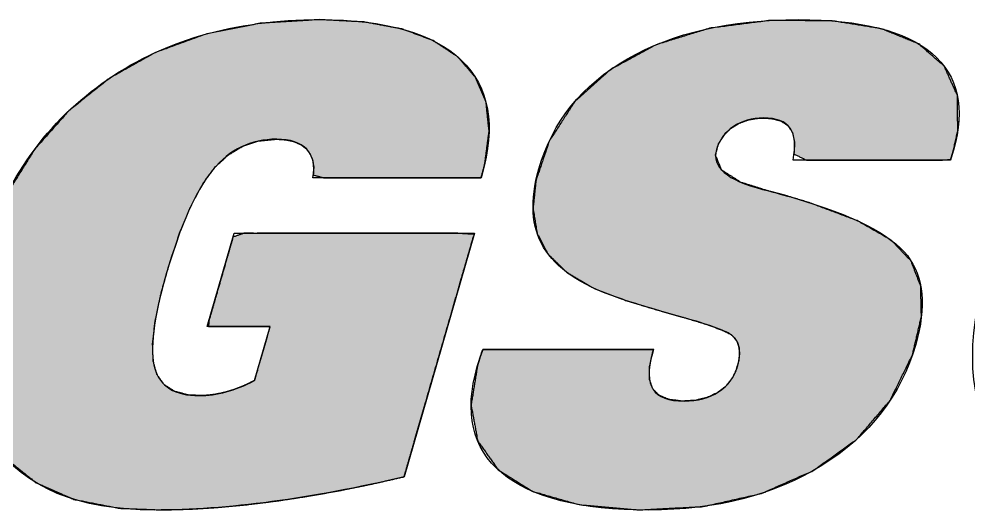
# Model space of a CAD drawing. Header units: millimetres. Extents: x 6 to 292, y 5 to 204.
# Drawn here: x 181.48 to 186.48, y 27.4 to 29.99 of the extents above; entities that cross this region are included whole.
import ezdxf

# ---------------------------------------------------------------- set-up
doc = ezdxf.new("R2010")
doc.units = ezdxf.units.MM
doc.layers.add('图层1', color=7, linetype='Continuous')
doc.layers.add('细实线', color=7, linetype='Continuous')

# ---------------------------------------------------------------- blocks, each defined once
blk = doc.blocks.new('DEGSON-LOGO')
at = {"layer": '图层1', "linetype": 'Continuous'}
h = blk.add_hatch(color=7, dxfattribs=at)
edge = h.paths.add_edge_path()
edge.add_spline(control_points=[(12.8619, 1.9165), (12.8891, 1.9289), (12.9176, 1.9381), (12.9475, 1.9443)], knot_values=[0.28, 0.28, 0.28, 0.28, 0.31, 0.31, 0.31, 0.31], degree=3, periodic=0)
edge.add_spline(control_points=[(12.9475, 1.9443), (12.9773, 1.9505), (13.0086, 1.9536), (13.0411, 1.9536)], knot_values=[0.25, 0.25, 0.25, 0.25, 0.28, 0.28, 0.28, 0.28], degree=3, periodic=0)
edge.add_spline(control_points=[(13.0411, 1.9536), (13.0582, 1.9536), (13.0742, 1.9526), (13.0892, 1.9505)], knot_values=[0.22, 0.22, 0.22, 0.22, 0.25, 0.25, 0.25, 0.25], degree=3, periodic=0)
edge.add_spline(control_points=[(13.0892, 1.9505), (13.1042, 1.9485), (13.1181, 1.9454), (13.1309, 1.9413)], knot_values=[0.19, 0.19, 0.19, 0.19, 0.22, 0.22, 0.22, 0.22], degree=3, periodic=0)
edge.add_spline(control_points=[(13.1309, 1.9413), (13.1437, 1.9372), (13.1554, 1.932), (13.1661, 1.9259)], knot_values=[0.16, 0.16, 0.16, 0.16, 0.19, 0.19, 0.19, 0.19], degree=3, periodic=0)
edge.add_spline(control_points=[(13.1661, 1.9259), (13.1767, 1.9198), (13.1863, 1.9126), (13.1948, 1.9045)], knot_values=[0.129997, 0.129997, 0.129997, 0.129997, 0.16, 0.16, 0.16, 0.16], degree=3, periodic=0)
edge.add_spline(control_points=[(13.1948, 1.9045), (13.1962, 1.9032), (13.1976, 1.9018), (13.1989, 1.9004), (13.2057, 1.8932), (13.2115, 1.8854), (13.2164, 1.8771)], knot_values=[0.1, 0.1, 0.1, 0.1, 0.104997, 0.104997, 0.104997, 0.129997, 0.129997, 0.129997, 0.129997], degree=3, periodic=0)
edge.add_spline(control_points=[(13.2164, 1.8771), (13.2223, 1.867), (13.2269, 1.8562), (13.2302, 1.8445)], knot_values=[0.070003, 0.070003, 0.070003, 0.070003, 0.1, 0.1, 0.1, 0.1], degree=3, periodic=0)
edge.add_spline(control_points=[(13.2302, 1.8445), (13.2334, 1.8329), (13.2354, 1.8204), (13.2361, 1.8071)], knot_values=[0.04, 0.04, 0.04, 0.04, 0.070003, 0.070003, 0.070003, 0.070003], degree=3, periodic=0)
edge.add_spline(control_points=[(13.2361, 1.8071), (13.2367, 1.7938), (13.2361, 1.7798), (13.2342, 1.7649)], knot_values=[0.01, 0.01, 0.01, 0.01, 0.04, 0.04, 0.04, 0.04], degree=3, periodic=0)
edge.add_line((13.2342, 1.7649), (13.2926, 1.7497))
edge.add_line((13.2926, 1.7497), (13.5436, 1.7497))
edge.add_line((13.5436, 1.7497), (13.8559, 1.7497))
edge.add_line((13.8559, 1.7497), (14.0825, 1.7497))
edge.add_line((14.0825, 1.7497), (14.1179, 1.7502))
edge.add_line((14.1179, 1.7502), (14.1189, 1.7536))
edge.add_line((14.1189, 1.7536), (14.1202, 1.7583))
edge.add_line((14.1202, 1.7583), (14.1213, 1.7621))
edge.add_line((14.1213, 1.7621), (14.1376, 1.825))
edge.add_line((14.1376, 1.825), (14.1601, 1.9968))
edge.add_line((14.1601, 1.9968), (14.1438, 2.1478))
edge.add_line((14.1438, 2.1478), (14.0889, 2.2778))
edge.add_line((14.0889, 2.2778), (13.9953, 2.3869))
edge.add_line((13.9953, 2.3869), (13.8656, 2.4728))
edge.add_line((13.8656, 2.4728), (13.701, 2.5342))
edge.add_line((13.701, 2.5342), (13.5014, 2.5711))
edge.add_line((13.5014, 2.5711), (13.267, 2.5834))
edge.add_line((13.267, 2.5834), (12.954, 2.5641))
edge.add_line((12.954, 2.5641), (12.6649, 2.5061))
edge.add_line((12.6649, 2.5061), (12.4, 2.4095))
edge.add_line((12.4, 2.4095), (12.1592, 2.2743))
edge.add_line((12.1592, 2.2743), (11.9458, 2.1032))
edge.add_line((11.9458, 2.1032), (11.7659, 1.9008))
edge.add_line((11.7659, 1.9008), (11.6198, 1.6671))
edge.add_line((11.6198, 1.6671), (11.5076, 1.4022))
edge.add_line((11.5076, 1.4022), (11.4327, 1.1202))
edge.add_line((11.4327, 1.1202), (11.4055, 0.8641))
edge.add_line((11.4055, 0.8641), (11.4269, 0.6371))
edge.add_line((11.4269, 0.6371), (11.4967, 0.4392))
edge.add_line((11.4967, 0.4392), (11.6141, 0.2719))
edge.add_line((11.6141, 0.2719), (11.773, 0.1438))
edge.add_line((11.773, 0.1438), (11.9725, 0.0562))
edge.add_line((11.9725, 0.0562), (12.2126, 0.009))
edge.add_line((12.2126, 0.009), (12.4416, 0.0003))
edge.add_line((12.4416, 0.0003), (12.5843, 0.0044))
edge.add_line((12.5843, 0.0044), (12.732, 0.0137))
edge.add_line((12.732, 0.0137), (12.8847, 0.0281))
edge.add_line((12.8847, 0.0281), (13.0423, 0.0476))
edge.add_line((13.0423, 0.0476), (13.204, 0.0721))
edge.add_line((13.204, 0.0721), (13.3696, 0.1014))
edge.add_line((13.3696, 0.1014), (13.5389, 0.1357))
edge.add_line((13.5389, 0.1357), (13.7121, 0.175))
edge.add_line((13.7121, 0.175), (13.7269, 0.2259))
edge.add_line((13.7269, 0.2259), (13.7659, 0.3612))
edge.add_line((13.7659, 0.3612), (13.8216, 0.554))
edge.add_line((13.8216, 0.554), (13.8863, 0.7779))
edge.add_line((13.8863, 0.7779), (13.9523, 1.0061))
edge.add_line((13.9523, 1.0061), (14.0118, 1.2123))
edge.add_line((14.0118, 1.2123), (14.0573, 1.3697))
edge.add_line((14.0573, 1.3697), (14.081, 1.4517))
edge.add_line((14.081, 1.4517), (13.9958, 1.4577))
edge.add_spline(control_points=[(13.9958, 1.4577), (13.7508, 1.4577), (13.0596, 1.4577), (12.8671, 1.4577)], knot_values=[0.12, 0.12, 0.12, 0.12, 0.84, 0.84, 0.84, 0.84], degree=3, periodic=0)
edge.add_line((12.8671, 1.4577), (12.8112, 1.4382))
edge.add_line((12.8112, 1.4382), (12.7749, 1.3127))
edge.add_line((12.7749, 1.3127), (12.725, 1.1397))
edge.add_line((12.725, 1.1397), (12.6848, 1.0006))
edge.add_line((12.6848, 1.0006), (12.6811, 0.9669))
edge.add_spline(control_points=[(12.6811, 0.9669), (12.7161, 0.9669), (12.8952, 0.9669), (12.9714, 0.9669)], knot_values=[0.2, 0.2, 0.2, 0.2, 0.92, 0.92, 0.92, 0.92], degree=3, periodic=0)
edge.add_line((12.9714, 0.9669), (13.0054, 0.9656))
edge.add_line((13.0054, 0.9656), (12.9901, 0.9125))
edge.add_line((12.9901, 0.9125), (12.9623, 0.8162))
edge.add_line((12.9623, 0.8162), (12.9356, 0.7238))
edge.add_line((12.9356, 0.7238), (12.9237, 0.6825))
edge.add_spline(control_points=[(12.9237, 0.6825), (12.9115, 0.676), (12.8994, 0.6698), (12.8873, 0.6641)], knot_values=[0.97, 0.97, 0.97, 0.97, 1, 1, 1, 1], degree=3, periodic=0)
edge.add_spline(control_points=[(12.8873, 0.6641), (12.8753, 0.6584), (12.8633, 0.6531), (12.8513, 0.6481)], knot_values=[0.94, 0.94, 0.94, 0.94, 0.97, 0.97, 0.97, 0.97], degree=3, periodic=0)
edge.add_spline(control_points=[(12.8513, 0.6481), (12.8394, 0.6432), (12.8275, 0.6387), (12.8157, 0.6347)], knot_values=[0.91, 0.91, 0.91, 0.91, 0.94, 0.94, 0.94, 0.94], degree=3, periodic=0)
edge.add_spline(control_points=[(12.8157, 0.6347), (12.8039, 0.6306), (12.7922, 0.627), (12.7805, 0.6238)], knot_values=[0.88, 0.88, 0.88, 0.88, 0.91, 0.91, 0.91, 0.91], degree=3, periodic=0)
edge.add_spline(control_points=[(12.7805, 0.6238), (12.7786, 0.6232), (12.7767, 0.6227), (12.7747, 0.6222), (12.765, 0.6195), (12.7554, 0.6171), (12.7458, 0.615)], knot_values=[0.85, 0.85, 0.85, 0.85, 0.855, 0.855, 0.855, 0.88, 0.88, 0.88, 0.88], degree=3, periodic=0)
edge.add_spline(control_points=[(12.7458, 0.615), (12.7342, 0.6125), (12.7228, 0.6104), (12.7113, 0.6086)], knot_values=[0.82, 0.82, 0.82, 0.82, 0.85, 0.85, 0.85, 0.85], degree=3, periodic=0)
edge.add_spline(control_points=[(12.7113, 0.6086), (12.6999, 0.6069), (12.6885, 0.6055), (12.6772, 0.6045)], knot_values=[0.79, 0.79, 0.79, 0.79, 0.82, 0.82, 0.82, 0.82], degree=3, periodic=0)
edge.add_spline(control_points=[(12.6772, 0.6045), (12.6659, 0.6035), (12.6547, 0.6029), (12.6435, 0.6027)], knot_values=[0.76, 0.76, 0.76, 0.76, 0.79, 0.79, 0.79, 0.79], degree=3, periodic=0)
edge.add_spline(control_points=[(12.6435, 0.6027), (12.6398, 0.6026), (12.6361, 0.6025), (12.6324, 0.6025), (12.6117, 0.6025), (12.5924, 0.6038), (12.5743, 0.6062)], knot_values=[0.73, 0.73, 0.73, 0.73, 0.74, 0.74, 0.74, 0.76, 0.76, 0.76, 0.76], degree=3, periodic=0)
edge.add_spline(control_points=[(12.5743, 0.6062), (12.5472, 0.6099), (12.5231, 0.6164), (12.502, 0.6256)], knot_values=[0.7, 0.7, 0.7, 0.7, 0.73, 0.73, 0.73, 0.73], degree=3, periodic=0)
edge.add_spline(control_points=[(12.502, 0.6256), (12.4808, 0.6348), (12.4626, 0.6468), (12.4473, 0.6615)], knot_values=[0.669998, 0.669998, 0.669998, 0.669998, 0.7, 0.7, 0.7, 0.7], degree=3, periodic=0)
edge.add_spline(control_points=[(12.4473, 0.6615), (12.432, 0.6762), (12.4196, 0.6937), (12.4101, 0.7139)], knot_values=[0.64, 0.64, 0.64, 0.64, 0.669998, 0.669998, 0.669998, 0.669998], degree=3, periodic=0)
edge.add_spline(control_points=[(12.4101, 0.7139), (12.4054, 0.724), (12.4014, 0.7348), (12.3981, 0.7462), (12.3948, 0.7577), (12.3922, 0.7702), (12.3903, 0.7836)], knot_values=[0.61, 0.61, 0.61, 0.61, 0.625, 0.625, 0.625, 0.64, 0.64, 0.64, 0.64], degree=3, periodic=0)
edge.add_spline(control_points=[(12.3903, 0.7836), (12.3865, 0.8106), (12.3854, 0.8415), (12.3871, 0.8765)], knot_values=[0.58, 0.58, 0.58, 0.58, 0.61, 0.61, 0.61, 0.61], degree=3, periodic=0)
edge.add_spline(control_points=[(12.3871, 0.8765), (12.3887, 0.9115), (12.3932, 0.9505), (12.4003, 0.9935)], knot_values=[0.55, 0.55, 0.55, 0.55, 0.58, 0.58, 0.58, 0.58], degree=3, periodic=0)
edge.add_spline(control_points=[(12.4003, 0.9935), (12.4075, 1.0365), (12.4174, 1.0836), (12.43, 1.1347)], knot_values=[0.52, 0.52, 0.52, 0.52, 0.55, 0.55, 0.55, 0.55], degree=3, periodic=0)
edge.add_spline(control_points=[(12.43, 1.1347), (12.4385, 1.1687), (12.4481, 1.2046), (12.459, 1.2422), (12.465, 1.263), (12.471, 1.2832), (12.4771, 1.303)], knot_values=[0.49, 0.49, 0.49, 0.49, 0.51, 0.51, 0.51, 0.52, 0.52, 0.52, 0.52], degree=3, periodic=0)
edge.add_spline(control_points=[(12.4771, 1.303), (12.4954, 1.3624), (12.514, 1.4173), (12.5331, 1.4679)], knot_values=[0.46, 0.46, 0.46, 0.46, 0.49, 0.49, 0.49, 0.49], degree=3, periodic=0)
edge.add_spline(control_points=[(12.5331, 1.4679), (12.5521, 1.5184), (12.5715, 1.5646), (12.5913, 1.6065)], knot_values=[0.43, 0.43, 0.43, 0.43, 0.46, 0.46, 0.46, 0.46], degree=3, periodic=0)
edge.add_spline(control_points=[(12.5913, 1.6065), (12.6112, 1.6483), (12.6314, 1.6858), (12.652, 1.7189)], knot_values=[0.4, 0.4, 0.4, 0.4, 0.43, 0.43, 0.43, 0.43], degree=3, periodic=0)
edge.add_spline(control_points=[(12.652, 1.7189), (12.6691, 1.7465), (12.6866, 1.7711), (12.7043, 1.7926), (12.7078, 1.7969), (12.7114, 1.8011), (12.715, 1.8052)], knot_values=[0.37, 0.37, 0.37, 0.37, 0.395, 0.395, 0.395, 0.4, 0.4, 0.4, 0.4], degree=3, periodic=0)
edge.add_spline(control_points=[(12.715, 1.8052), (12.7368, 1.8299), (12.76, 1.8515), (12.7844, 1.8701)], knot_values=[0.34, 0.34, 0.34, 0.34, 0.37, 0.37, 0.37, 0.37], degree=3, periodic=0)
edge.add_spline(control_points=[(12.7844, 1.8701), (12.8089, 1.8886), (12.8348, 1.9041), (12.8619, 1.9165)], knot_values=[0.31, 0.31, 0.31, 0.31, 0.34, 0.34, 0.34, 0.34], degree=3, periodic=0)
h = blk.add_hatch(color=7, dxfattribs=at)
edge = h.paths.add_edge_path()
edge.add_line((15.9675, 2.577), (15.6421, 2.5794))
edge.add_line((15.6421, 2.5794), (15.3214, 2.5378))
edge.add_line((15.3214, 2.5378), (15.0404, 2.4513))
edge.add_line((15.0404, 2.4513), (14.8002, 2.3207))
edge.add_line((14.8002, 2.3207), (14.6121, 2.1521))
edge.add_line((14.6121, 2.1521), (14.4788, 1.9471))
edge.add_line((14.4788, 1.9471), (14.4074, 1.7386))
edge.add_line((14.4074, 1.7386), (14.3915, 1.5892))
edge.add_line((14.3915, 1.5892), (14.4125, 1.4593))
edge.add_line((14.4125, 1.4593), (14.4708, 1.3483))
edge.add_line((14.4708, 1.3483), (14.5694, 1.2521))
edge.add_line((14.5694, 1.2521), (14.7093, 1.1698))
edge.add_line((14.7093, 1.1698), (14.856, 1.1121))
edge.add_line((14.856, 1.1121), (14.9501, 1.0822))
edge.add_line((14.9501, 1.0822), (15.0634, 1.0486))
edge.add_line((15.0634, 1.0486), (15.1439, 1.0259))
edge.add_spline(control_points=[(15.1439, 1.0259), (15.1485, 1.0246), (15.1532, 1.0233), (15.1579, 1.022), (15.1704, 1.0185), (15.1824, 1.0151), (15.1941, 1.0117)], knot_values=[0.493571, 0.493571, 0.493571, 0.493571, 0.495999, 0.495999, 0.495999, 0.502428, 0.502428, 0.502428, 0.502428], degree=3, periodic=0)
edge.add_spline(control_points=[(15.1941, 1.0117), (15.2368, 0.9994), (15.2743, 0.9879), (15.3065, 0.9773)], knot_values=[0.47, 0.47, 0.47, 0.47, 0.493571, 0.493571, 0.493571, 0.493571], degree=3, periodic=0)
edge.add_spline(control_points=[(15.3065, 0.9773), (15.3387, 0.9667), (15.3656, 0.9569), (15.3873, 0.9479)], knot_values=[0.446429, 0.446429, 0.446429, 0.446429, 0.47, 0.47, 0.47, 0.47], degree=3, periodic=0)
edge.add_spline(control_points=[(15.3873, 0.9479), (15.4038, 0.941), (15.4172, 0.9347), (15.4276, 0.9287), (15.4297, 0.9275), (15.4316, 0.9263), (15.4335, 0.925)], knot_values=[0.422857, 0.422857, 0.422857, 0.422857, 0.440714, 0.440714, 0.440714, 0.446429, 0.446429, 0.446429, 0.446429], degree=3, periodic=0)
edge.add_spline(control_points=[(15.4335, 0.925), (15.4413, 0.9196), (15.4482, 0.9135), (15.454, 0.9067)], knot_values=[0.399284, 0.399284, 0.399284, 0.399284, 0.422857, 0.422857, 0.422857, 0.422857], degree=3, periodic=0)
edge.add_spline(control_points=[(15.454, 0.9067), (15.4599, 0.8998), (15.4647, 0.8921), (15.4685, 0.8836)], knot_values=[0.375714, 0.375714, 0.375714, 0.375714, 0.399284, 0.399284, 0.399284, 0.399284], degree=3, periodic=0)
edge.add_spline(control_points=[(15.4685, 0.8836), (15.4715, 0.8769), (15.4739, 0.8698), (15.4756, 0.8621), (15.4761, 0.86), (15.4765, 0.8579), (15.4769, 0.8558)], knot_values=[0.352143, 0.352143, 0.352143, 0.352143, 0.370714, 0.370714, 0.370714, 0.375714, 0.375714, 0.375714, 0.375714], degree=3, periodic=0)
edge.add_spline(control_points=[(15.4769, 0.8558), (15.4788, 0.8458), (15.4797, 0.8351), (15.4794, 0.8238)], knot_values=[0.328571, 0.328571, 0.328571, 0.328571, 0.352143, 0.352143, 0.352143, 0.352143], degree=3, periodic=0)
edge.add_spline(control_points=[(15.4794, 0.8238), (15.4792, 0.8125), (15.478, 0.8005), (15.4757, 0.7879)], knot_values=[0.305, 0.305, 0.305, 0.305, 0.328571, 0.328571, 0.328571, 0.328571], degree=3, periodic=0)
edge.add_spline(control_points=[(15.4757, 0.7879), (15.4738, 0.7775), (15.4712, 0.7667), (15.468, 0.7555), (15.467, 0.7521), (15.466, 0.7487), (15.4649, 0.7454)], knot_values=[0.281429, 0.281429, 0.281429, 0.281429, 0.300714, 0.300714, 0.300714, 0.305, 0.305, 0.305, 0.305], degree=3, periodic=0)
edge.add_spline(control_points=[(15.4649, 0.7454), (15.4588, 0.7271), (15.4509, 0.7102), (15.4412, 0.6946)], knot_values=[0.257855, 0.257855, 0.257855, 0.257855, 0.281429, 0.281429, 0.281429, 0.281429], degree=3, periodic=0)
edge.add_spline(control_points=[(15.4412, 0.6946), (15.4315, 0.679), (15.42, 0.6648), (15.4067, 0.652)], knot_values=[0.234286, 0.234286, 0.234286, 0.234286, 0.257855, 0.257855, 0.257855, 0.257855], degree=3, periodic=0)
edge.add_spline(control_points=[(15.4067, 0.652), (15.3955, 0.641), (15.383, 0.6311), (15.3692, 0.6222), (15.3667, 0.6206), (15.3642, 0.619), (15.3616, 0.6175)], knot_values=[0.210717, 0.210717, 0.210717, 0.210717, 0.230717, 0.230717, 0.230717, 0.234286, 0.234286, 0.234286, 0.234286], degree=3, periodic=0)
edge.add_spline(control_points=[(15.3616, 0.6175), (15.3448, 0.6073), (15.3269, 0.5989), (15.3078, 0.5923)], knot_values=[0.187147, 0.187147, 0.187147, 0.187147, 0.210717, 0.210717, 0.210717, 0.210717], degree=3, periodic=0)
edge.add_spline(control_points=[(15.3078, 0.5923), (15.2887, 0.5856), (15.2684, 0.5808), (15.247, 0.5777)], knot_values=[0.163571, 0.163571, 0.163571, 0.163571, 0.187147, 0.187147, 0.187147, 0.187147], degree=3, periodic=0)
edge.add_spline(control_points=[(15.247, 0.5777), (15.2281, 0.5749), (15.2084, 0.5736), (15.1878, 0.5736), (15.1845, 0.5736), (15.1813, 0.5736), (15.1781, 0.5737)], knot_values=[0.14, 0.14, 0.14, 0.14, 0.160714, 0.160714, 0.160714, 0.163571, 0.163571, 0.163571, 0.163571], degree=3, periodic=0)
edge.add_spline(control_points=[(15.1781, 0.5737), (15.1518, 0.5742), (15.1286, 0.577), (15.1083, 0.5821)], knot_values=[0.116429, 0.116429, 0.116429, 0.116429, 0.14, 0.14, 0.14, 0.14], degree=3, periodic=0)
edge.add_spline(control_points=[(15.1083, 0.5821), (15.088, 0.5872), (15.0707, 0.5945), (15.0563, 0.604)], knot_values=[0.092857, 0.092857, 0.092857, 0.092857, 0.116429, 0.116429, 0.116429, 0.116429], degree=3, periodic=0)
edge.add_spline(control_points=[(15.0563, 0.604), (15.0432, 0.6127), (15.0326, 0.6232), (15.0243, 0.6356), (15.0235, 0.6368), (15.0227, 0.6381), (15.022, 0.6393)], knot_values=[0.069286, 0.069286, 0.069286, 0.069286, 0.090714, 0.090714, 0.090714, 0.092857, 0.092857, 0.092857, 0.092857], degree=3, periodic=0)
edge.add_spline(control_points=[(15.022, 0.6393), (15.0136, 0.6533), (15.0079, 0.6697), (15.0051, 0.6885)], knot_values=[0.045714, 0.045714, 0.045714, 0.045714, 0.069286, 0.069286, 0.069286, 0.069286], degree=3, periodic=0)
edge.add_spline(control_points=[(15.0051, 0.6885), (15.0023, 0.7073), (15.0023, 0.7285), (15.0051, 0.7521)], knot_values=[0.022143, 0.022143, 0.022143, 0.022143, 0.045714, 0.045714, 0.045714, 0.045714], degree=3, periodic=0)
edge.add_spline(control_points=[(15.0051, 0.7521), (15.0077, 0.7743), (15.0128, 0.7986), (15.0204, 0.825)], knot_values=[0, 0, 0, 0, 0.022143, 0.022143, 0.022143, 0.022143], degree=3, periodic=0)
edge.add_line((15.0205, 0.825), (15.0205, 0.825))
edge.add_line((15.0205, 0.825), (15.0221, 0.8307))
edge.add_spline(control_points=[(15.0221, 0.8307), (15.023, 0.8338), (15.0241, 0.8375), (15.025, 0.8404)], knot_values=[0.32, 0.32, 0.32, 0.32, 0.65, 0.65, 0.65, 0.65], degree=3, periodic=0)
edge.add_line((15.025, 0.8404), (15.0261, 0.8453))
edge.add_line((15.0261, 0.8453), (14.7852, 0.8453))
edge.add_line((14.7852, 0.8453), (14.3563, 0.8453))
edge.add_line((14.3563, 0.8453), (14.1272, 0.8453))
edge.add_line((14.1272, 0.8453), (14.1251, 0.8401))
edge.add_line((14.1251, 0.8401), (14.123, 0.8346))
edge.add_line((14.123, 0.8346), (14.1208, 0.829))
edge.add_line((14.1208, 0.829), (14.1186, 0.8231))
edge.add_line((14.1186, 0.8231), (14.1165, 0.8171))
edge.add_line((14.1165, 0.8171), (14.1143, 0.8109))
edge.add_line((14.1143, 0.8109), (14.1142, 0.8105))
edge.add_line((14.1142, 0.8105), (14.1099, 0.7968))
edge.add_line((14.1099, 0.7968), (14.1098, 0.7965))
edge.add_line((14.1098, 0.7965), (14.1046, 0.7789))
edge.add_line((14.1046, 0.7789), (14.0984, 0.7576))
edge.add_line((14.0984, 0.7576), (14.0653, 0.5525))
edge.add_line((14.0653, 0.5525), (14.0999, 0.364))
edge.add_line((14.0999, 0.364), (14.2082, 0.2118))
edge.add_line((14.2082, 0.2118), (14.3879, 0.0988))
edge.add_line((14.3879, 0.0988), (14.6347, 0.0283))
edge.add_line((14.6347, 0.0283), (14.9485, 0.0005))
edge.add_line((14.9485, 0.0005), (15.2889, 0.0184))
edge.add_line((15.2889, 0.0184), (15.5956, 0.0874))
edge.add_line((15.5956, 0.0874), (15.8681, 0.2078))
edge.add_line((15.8681, 0.2078), (16.0989, 0.3742))
edge.add_line((16.0989, 0.3742), (16.2731, 0.5773))
edge.add_line((16.2731, 0.5773), (16.3904, 0.817))
edge.add_line((16.3904, 0.817), (16.438, 1.0188))
edge.add_line((16.438, 1.0188), (16.4342, 1.1795))
edge.add_line((16.4342, 1.1795), (16.3833, 1.3121))
edge.add_line((16.3833, 1.3121), (16.2776, 1.4223))
edge.add_line((16.2776, 1.4223), (16.099, 1.5245))
edge.add_line((16.099, 1.5245), (15.8467, 1.6196))
edge.add_line((15.8467, 1.6196), (15.7336, 1.6537))
edge.add_line((15.7336, 1.6537), (15.6821, 1.6679))
edge.add_line((15.6821, 1.6679), (15.6215, 1.6838))
edge.add_spline(control_points=[(15.6215, 1.6838), (15.615, 1.6855), (15.6083, 1.6872), (15.6014, 1.6889), (15.558, 1.7001), (15.5203, 1.7124), (15.4882, 1.7259)], knot_values=[0.318, 0.318, 0.318, 0.318, 0.324667, 0.324667, 0.324667, 0.34, 0.34, 0.34, 0.34], degree=3, periodic=0)
edge.add_spline(control_points=[(15.4882, 1.7259), (15.4423, 1.7452), (15.408, 1.7668), (15.3855, 1.7908)], knot_values=[0.296, 0.296, 0.296, 0.296, 0.318, 0.318, 0.318, 0.318], degree=3, periodic=0)
edge.add_spline(control_points=[(15.3855, 1.7908), (15.363, 1.8148), (15.3521, 1.8411), (15.3531, 1.8697)], knot_values=[0.274, 0.274, 0.274, 0.274, 0.296, 0.296, 0.296, 0.296], degree=3, periodic=0)
edge.add_spline(control_points=[(15.3531, 1.8697), (15.3534, 1.8793), (15.355, 1.8891), (15.3579, 1.8992), (15.3611, 1.9101), (15.365, 1.9206), (15.3696, 1.9306)], knot_values=[0.252, 0.252, 0.252, 0.252, 0.259333, 0.259333, 0.259333, 0.274, 0.274, 0.274, 0.274], degree=3, periodic=0)
edge.add_spline(control_points=[(15.3696, 1.9306), (15.3766, 1.9457), (15.3852, 1.9596), (15.3955, 1.9726)], knot_values=[0.23, 0.23, 0.23, 0.23, 0.252, 0.252, 0.252, 0.252], degree=3, periodic=0)
edge.add_spline(control_points=[(15.3955, 1.9726), (15.4058, 1.9855), (15.4178, 1.9974), (15.4315, 2.0082)], knot_values=[0.208, 0.208, 0.208, 0.208, 0.23, 0.23, 0.23, 0.23], degree=3, periodic=0)
edge.add_spline(control_points=[(15.4315, 2.0082), (15.4365, 2.0122), (15.4417, 2.016), (15.4472, 2.0197), (15.4566, 2.0261), (15.4664, 2.0319), (15.4765, 2.037)], knot_values=[0.186, 0.186, 0.186, 0.186, 0.194, 0.194, 0.194, 0.208, 0.208, 0.208, 0.208], degree=3, periodic=0)
edge.add_spline(control_points=[(15.4765, 2.037), (15.4924, 2.0449), (15.5091, 2.0512), (15.5267, 2.0558)], knot_values=[0.164, 0.164, 0.164, 0.164, 0.186, 0.186, 0.186, 0.186], degree=3, periodic=0)
edge.add_spline(control_points=[(15.5267, 2.0558), (15.5443, 2.0604), (15.5626, 2.0634), (15.5817, 2.0646)], knot_values=[0.142004, 0.142004, 0.142004, 0.142004, 0.164, 0.164, 0.164, 0.164], degree=3, periodic=0)
edge.add_spline(control_points=[(15.5817, 2.0646), (15.5893, 2.0652), (15.5969, 2.0654), (15.6047, 2.0654), (15.6186, 2.0654), (15.6316, 2.0647), (15.6437, 2.0633)], knot_values=[0.12, 0.12, 0.12, 0.12, 0.12867, 0.12867, 0.12867, 0.142004, 0.142004, 0.142004, 0.142004], degree=3, periodic=0)
edge.add_spline(control_points=[(15.6437, 2.0633), (15.6637, 2.0609), (15.6812, 2.0565), (15.6964, 2.0502)], knot_values=[0.098, 0.098, 0.098, 0.098, 0.12, 0.12, 0.12, 0.12], degree=3, periodic=0)
edge.add_spline(control_points=[(15.6964, 2.0502), (15.7115, 2.0439), (15.7242, 2.0356), (15.7346, 2.0252)], knot_values=[0.075997, 0.075997, 0.075997, 0.075997, 0.098, 0.098, 0.098, 0.098], degree=3, periodic=0)
edge.add_spline(control_points=[(15.7346, 2.0252), (15.739, 2.0209), (15.7429, 2.0161), (15.7465, 2.011), (15.7512, 2.0042), (15.7553, 1.9966), (15.7586, 1.9883)], knot_values=[0.054003, 0.054003, 0.054003, 0.054003, 0.063333, 0.063333, 0.063333, 0.075997, 0.075997, 0.075997, 0.075997], degree=3, periodic=0)
edge.add_spline(control_points=[(15.7586, 1.9883), (15.7644, 1.9739), (15.768, 1.9573), (15.7694, 1.9386)], knot_values=[0.032, 0.032, 0.032, 0.032, 0.054003, 0.054003, 0.054003, 0.054003], degree=3, periodic=0)
edge.add_spline(control_points=[(15.7694, 1.9386), (15.7708, 1.9198), (15.7701, 1.8989), (15.7671, 1.8758)], knot_values=[0.01, 0.01, 0.01, 0.01, 0.032, 0.032, 0.032, 0.032], degree=3, periodic=0)
edge.add_line((15.7671, 1.8758), (15.8327, 1.843))
edge.add_line((15.8327, 1.843), (16.189, 1.843))
edge.add_line((16.189, 1.843), (16.5345, 1.843))
edge.add_line((16.5345, 1.843), (16.5926, 1.847))
edge.add_line((16.5926, 1.847), (16.5991, 1.8694))
edge.add_line((16.5991, 1.8694), (16.6055, 1.8917))
edge.add_line((16.6055, 1.8917), (16.6296, 1.9982))
edge.add_line((16.6296, 1.9982), (16.6274, 2.1845))
edge.add_line((16.6274, 2.1845), (16.5588, 2.337))
edge.add_line((16.5588, 2.337), (16.4241, 2.4553))
edge.add_line((16.4241, 2.4553), (16.2267, 2.5355))
edge.add_line((16.2267, 2.5355), (15.9675, 2.577))
at = {"color": 7, "linetype": 'Continuous'}
for points, degree, knots in [([(13.7121, 0.175), (13.4689, 0.117), (13.2368, 0.0735), (13.0157, 0.044), (12.7946, 0.0144), (12.5875, 0), (12.3951, 0), (11.996, 0), (11.7141, 0.117), (11.5499, 0.3511), (11.3854, 0.5857), (11.3615, 0.9043), (11.4777, 1.307), (11.5944, 1.7108), (11.8091, 2.0249), (12.1215, 2.248), (12.4333, 2.4716), (12.8157, 2.5834), (13.267, 2.5834), (13.6169, 2.5834), (13.8657, 2.5121), (14.0136, 2.3702), (14.1614, 2.2283), (14.1975, 2.026), (14.1216, 1.763)], 3, [0, 0, 0, 0, 0.125, 0.125, 0.125, 0.25, 0.25, 0.25, 0.375, 0.375, 0.375, 0.5, 0.5, 0.5, 0.625, 0.625, 0.625, 0.75, 0.75, 0.75, 0.875, 0.875, 0.875, 1, 1, 1, 1]), ([(13.7121, 0.175), (13.5389, 0.1357), (13.3696, 0.1014), (13.204, 0.0721), (13.0423, 0.0476), (12.8847, 0.0281), (12.732, 0.0137), (12.5843, 0.0044), (12.4416, 0.0003), (12.2126, 0.009), (11.9725, 0.0562), (11.773, 0.1438), (11.6141, 0.2719), (11.4967, 0.4392), (11.4269, 0.6371), (11.4055, 0.8641), (11.4327, 1.1202), (11.5076, 1.4022), (11.6198, 1.6671), (11.7659, 1.9008), (11.9458, 2.1032), (12.1592, 2.2743), (12.4, 2.4095), (12.6649, 2.5061), (12.954, 2.5641), (13.267, 2.5834), (13.5014, 2.5711), (13.701, 2.5342), (13.8656, 2.4728), (13.9953, 2.3869), (14.0889, 2.2778), (14.1438, 2.1478), (14.1601, 1.9968), (14.1376, 1.825), (14.1213, 1.7621), (14.1202, 1.7583), (14.1189, 1.7536), (14.1179, 1.7502), (14.0825, 1.7497), (13.8559, 1.7497), (13.5436, 1.7497), (13.2926, 1.7497), (13.2342, 1.7649), (13.2361, 1.8071), (13.2302, 1.8445), (13.2164, 1.8771), (13.1948, 1.9045), (13.1661, 1.9259), (13.1309, 1.9413), (13.0892, 1.9505), (13.0411, 1.9536), (12.9475, 1.9443), (12.8619, 1.9165), (12.7844, 1.8701), (12.715, 1.8052), (12.652, 1.7189), (12.5913, 1.6065), (12.5331, 1.4679), (12.4771, 1.303), (12.43, 1.1347), (12.4003, 0.9935), (12.3871, 0.8765), (12.3903, 0.7836), (12.4101, 0.7139), (12.4473, 0.6615), (12.502, 0.6256), (12.5743, 0.6062), (12.6435, 0.6027), (12.6772, 0.6045), (12.7113, 0.6086), (12.7458, 0.615), (12.7805, 0.6238), (12.8157, 0.6347), (12.8513, 0.6481), (12.8873, 0.6641), (12.9237, 0.6825), (12.9356, 0.7238), (12.9623, 0.8162), (12.9901, 0.9125), (13.0054, 0.9656), (12.9714, 0.9669), (12.8701, 0.9669), (12.755, 0.9669), (12.6811, 0.9669), (12.6848, 1.0006), (12.725, 1.1397), (12.7749, 1.3127), (12.8112, 1.4382), (12.8671, 1.4577), (13.1909, 1.4577), (13.6371, 1.4577), (13.9958, 1.4577), (14.081, 1.4517), (14.0573, 1.3697), (14.0118, 1.2123), (13.9523, 1.0061), (13.8863, 0.7779), (13.8216, 0.554), (13.7659, 0.3612), (13.7269, 0.2259), (13.7121, 0.175)], 1, [0, 0, 0.012583, 0.024827, 0.03674, 0.048331, 0.059582, 0.070447, 0.080935, 0.091051, 0.107291, 0.124629, 0.140069, 0.154528, 0.169008, 0.183883, 0.200038, 0.218282, 0.238958, 0.259339, 0.278866, 0.298055, 0.317438, 0.337005, 0.356988, 0.377875, 0.400093, 0.41673, 0.431109, 0.44356, 0.454583, 0.464764, 0.474766, 0.485523, 0.497806, 0.502408, 0.502686, 0.503031, 0.503282, 0.505788, 0.521841, 0.543968, 0.561757, 0.566033, 0.56903, 0.571714, 0.574216, 0.576693, 0.579229, 0.58195, 0.584976, 0.588391, 0.595057, 0.601433, 0.607832, 0.614562, 0.622138, 0.631188, 0.641841, 0.654177, 0.666564, 0.676784, 0.685127, 0.691711, 0.69685, 0.701401, 0.706037, 0.711343, 0.716254, 0.718646, 0.721079, 0.723562, 0.726102, 0.728709, 0.731408, 0.7342, 0.737087, 0.740132, 0.746947, 0.754051, 0.757966, 0.760378, 0.76756, 0.775714, 0.780952, 0.783352, 0.793608, 0.806366, 0.815622, 0.81982, 0.842758, 0.874376, 0.899794, 0.90584, 0.911889, 0.923495, 0.938698, 0.955536, 0.972046, 0.986268, 0.99624, 1, 1]), ([(14.1272, 0.8453), (14.3563, 0.8453), (14.7852, 0.8453), (15.0261, 0.8453), (15.025, 0.8404), (15.0221, 0.8307), (15.0205, 0.825), (15.0051, 0.7521), (15.0051, 0.6885), (15.022, 0.6393), (15.0563, 0.604), (15.1083, 0.5821), (15.1781, 0.5737), (15.247, 0.5777), (15.3078, 0.5923), (15.3616, 0.6175), (15.4067, 0.652), (15.4412, 0.6946), (15.4649, 0.7454), (15.4757, 0.7879), (15.4794, 0.8238), (15.4769, 0.8558), (15.4685, 0.8836), (15.454, 0.9067), (15.4335, 0.925), (15.3873, 0.9479), (15.3065, 0.9773), (15.1941, 1.0117), (15.0634, 1.0486), (14.9501, 1.0822), (14.856, 1.1121), (14.7093, 1.1698), (14.5694, 1.2521), (14.4708, 1.3483), (14.4125, 1.4593), (14.3915, 1.5892), (14.4074, 1.7386), (14.4788, 1.9471), (14.6121, 2.1521), (14.8002, 2.3207), (15.0404, 2.4513), (15.3214, 2.5378), (15.6421, 2.5794), (15.9675, 2.577), (16.2267, 2.5355), (16.4241, 2.4553), (16.5588, 2.337), (16.6274, 2.1845), (16.6296, 1.9982), (16.6055, 1.8917), (16.5991, 1.8694), (16.5926, 1.847), (16.5345, 1.843), (16.189, 1.843), (15.8327, 1.843), (15.7671, 1.8758), (15.7694, 1.9386), (15.7586, 1.9883), (15.7346, 2.0252), (15.6964, 2.0502), (15.6437, 2.0633), (15.5817, 2.0646), (15.5267, 2.0558), (15.4765, 2.037), (15.4315, 2.0082), (15.3955, 1.9726), (15.3696, 1.9306), (15.3531, 1.8697), (15.3855, 1.7908), (15.4882, 1.7259), (15.6215, 1.6838), (15.6821, 1.6679), (15.7336, 1.6537), (15.8467, 1.6196), (16.099, 1.5245), (16.2776, 1.4223), (16.3833, 1.3121), (16.4342, 1.1795), (16.438, 1.0188), (16.3904, 0.817), (16.2731, 0.5773), (16.0989, 0.3742), (15.8681, 0.2078), (15.5956, 0.0874), (15.2889, 0.0184), (14.9485, 0.0005), (14.6347, 0.0283), (14.3879, 0.0988), (14.2082, 0.2118), (14.0999, 0.364), (14.0653, 0.5525), (14.0984, 0.7576), (14.1046, 0.7789), (14.1099, 0.7968), (14.1143, 0.8109), (14.1165, 0.8171), (14.1186, 0.8231), (14.1208, 0.829), (14.123, 0.8346), (14.1251, 0.8401), (14.1272, 0.8453)], 1, [0, 0, 0.01784, 0.051233, 0.069988, 0.070381, 0.071166, 0.071628, 0.077428, 0.08238, 0.086429, 0.090265, 0.094658, 0.100131, 0.105505, 0.110373, 0.115003, 0.119424, 0.123693, 0.128054, 0.131469, 0.134282, 0.136781, 0.139042, 0.141161, 0.143305, 0.147318, 0.154016, 0.163169, 0.173744, 0.182944, 0.190632, 0.202899, 0.215541, 0.226268, 0.236026, 0.24627, 0.257968, 0.275124, 0.294166, 0.313838, 0.335123, 0.358018, 0.383195, 0.408527, 0.428968, 0.445553, 0.459511, 0.472536, 0.487037, 0.495541, 0.49735, 0.499159, 0.503694, 0.530593, 0.558337, 0.564047, 0.568938, 0.572902, 0.576331, 0.579886, 0.58411, 0.588935, 0.593275, 0.597451, 0.601605, 0.605553, 0.609389, 0.614303, 0.620946, 0.630408, 0.641295, 0.64617, 0.650325, 0.659525, 0.680516, 0.696541, 0.708428, 0.71949, 0.732004, 0.748152, 0.768923, 0.789758, 0.811916, 0.835108, 0.859585, 0.886126, 0.91065, 0.930633, 0.94716, 0.961706, 0.976632, 0.992805, 0.994534, 0.995982, 0.997139, 0.99765, 0.998148, 0.998633, 0.999103, 0.999559, 1, 1]), ([(15.0204, 0.825), (14.9959, 0.7398), (14.9973, 0.6767), (15.0243, 0.6356), (15.0518, 0.5944), (15.106, 0.5736), (15.1878, 0.5736), (15.259, 0.5736), (15.3193, 0.5898), (15.3692, 0.6222), (15.4184, 0.6541), (15.4516, 0.6987), (15.468, 0.7555), (15.4801, 0.7972), (15.4827, 0.8326), (15.4756, 0.8621), (15.4691, 0.8916), (15.4528, 0.9137), (15.4276, 0.9287), (15.3859, 0.9525), (15.2962, 0.9832), (15.1579, 1.022), (15.0194, 1.0602), (14.9108, 1.0932), (14.8312, 1.1205), (14.6401, 1.1871), (14.5118, 1.2746), (14.4471, 1.3835), (14.3823, 1.4918), (14.374, 1.6297), (14.4224, 1.7978), (14.4943, 2.0463), (14.6498, 2.2399), (14.8894, 2.3771), (15.1289, 2.5145), (15.4293, 2.5834), (15.7901, 2.5834), (16.1193, 2.5834), (16.3536, 2.5243), (16.4933, 2.4061), (16.6328, 2.2874), (16.6707, 2.1175), (16.6067, 1.8957)], 3, [0, 0, 0, 0, 0.071429, 0.071429, 0.071429, 0.142857, 0.142857, 0.142857, 0.214286, 0.214286, 0.214286, 0.285714, 0.285714, 0.285714, 0.357143, 0.357143, 0.357143, 0.428571, 0.428571, 0.428571, 0.5, 0.5, 0.5, 0.571429, 0.571429, 0.571429, 0.642857, 0.642857, 0.642857, 0.714286, 0.714286, 0.714286, 0.785714, 0.785714, 0.785714, 0.857143, 0.857143, 0.857143, 0.928571, 0.928571, 0.928571, 1, 1, 1, 1]), ([(17.6566, 0.0034), (17.6566, 0.0034), (17.6566, 0.0034), (17.6566, 0.0034), (17.2603, 0.0034), (16.9862, 0.1159), (16.8345, 0.3406), (16.6826, 0.5648), (16.6657, 0.8818), (16.7837, 1.2902), (16.9033, 1.7045), (17.1062, 2.0238), (17.3926, 2.2491), (17.679, 2.4745), (18.0255, 2.5869), (18.4328, 2.5869), (18.8383, 2.5869), (19.1181, 2.4745), (19.2728, 2.2497), (19.4277, 2.0255), (19.4449, 1.7062), (19.3258, 1.2937), (19.2049, 0.8749), (19.0018, 0.5551), (18.7167, 0.3343), (18.4317, 0.1135), (18.0784, 0.0034), (17.6566, 0.0034)], 3, [0, 0, 0, 0, 0.1, 0.1, 0.1, 0.2, 0.2, 0.2, 0.3, 0.3, 0.3, 0.4, 0.4, 0.4, 0.5, 0.5, 0.5, 0.6, 0.6, 0.6, 0.7, 0.7, 0.7, 0.8, 0.8, 0.8, 1, 1, 1, 1]), ([(15.7617, 1.843), (15.7767, 1.9189), (15.7715, 1.975), (15.7465, 2.011), (15.7212, 2.0475), (15.6742, 2.0654), (15.6047, 2.0654), (15.545, 2.0654), (15.492, 2.0504), (15.4472, 2.0197), (15.4018, 1.989), (15.3723, 1.949), (15.3579, 1.8992), (15.3314, 1.8076), (15.4126, 1.7376), (15.6014, 1.6889), (15.6699, 1.6714), (15.7248, 1.657), (15.7651, 1.6443), (16.0774, 1.5538), (16.277, 1.4524), (16.3639, 1.3401), (16.4506, 1.2271), (16.4653, 1.0712), (16.4079, 0.8725), (16.3304, 0.6042), (16.166, 0.3917), (15.9139, 0.2352), (15.6623, 0.0782), (15.3582, 0), (15.0018, 0), (14.6409, 0), (14.3823, 0.0654), (14.2264, 0.1958), (14.0707, 0.3267), (14.0278, 0.5133), (14.0977, 0.7555), (14.1046, 0.7792), (14.1098, 0.7972), (14.1142, 0.8105), (14.1185, 0.8233), (14.123, 0.8349), (14.1272, 0.8453)], 3, [0, 0, 0, 0, 0.066667, 0.066667, 0.066667, 0.133333, 0.133333, 0.133333, 0.2, 0.2, 0.2, 0.266667, 0.266667, 0.266667, 0.333333, 0.333333, 0.333333, 0.4, 0.4, 0.4, 0.466667, 0.466667, 0.466667, 0.533333, 0.533333, 0.533333, 0.6, 0.6, 0.6, 0.666667, 0.666667, 0.666667, 0.733333, 0.733333, 0.733333, 0.8, 0.8, 0.8, 0.866667, 0.866667, 0.866667, 1, 1, 1, 1]), ([(13.2318, 1.7497), (13.2435, 1.814), (13.2326, 1.8644), (13.1989, 1.9004), (13.1651, 1.9356), (13.1124, 1.9536), (13.0411, 1.9536), (12.9055, 1.9536), (12.7931, 1.8998), (12.7043, 1.7926), (12.6158, 1.6848), (12.5339, 1.5017), (12.459, 1.2422), (12.3911, 1.0069), (12.3707, 0.8418), (12.3981, 0.7462), (12.4255, 0.6507), (12.5032, 0.6025), (12.6324, 0.6025), (12.6787, 0.6025), (12.7263, 0.6089), (12.7747, 0.6222), (12.823, 0.635), (12.873, 0.6553), (12.9237, 0.6825)], 3, [0, 0, 0, 0, 0.125, 0.125, 0.125, 0.25, 0.25, 0.25, 0.375, 0.375, 0.375, 0.5, 0.5, 0.5, 0.625, 0.625, 0.625, 0.75, 0.75, 0.75, 0.875, 0.875, 0.875, 1, 1, 1, 1])]:
    blk.add_open_spline(points, degree=degree, knots=knots, dxfattribs=at)
for points in [[(16.6067, 1.8957), (16.6067, 1.8957), (16.5915, 1.843), (16.5915, 1.843)], [(16.5915, 1.843), (16.5915, 1.843), (15.7617, 1.843), (15.7617, 1.843)], [(14.1216, 1.763), (14.1216, 1.763), (14.1177, 1.7497), (14.1177, 1.7497)], [(14.1177, 1.7497), (14.1177, 1.7497), (13.2318, 1.7497), (13.2318, 1.7497)], [(12.6751, 0.9669), (12.6751, 0.9669), (12.8168, 1.4577), (12.8168, 1.4577)], [(12.8168, 1.4577), (12.8168, 1.4577), (14.0827, 1.4577), (14.0827, 1.4577)], [(14.0827, 1.4577), (14.0827, 1.4577), (13.7121, 0.175), (13.7121, 0.175)], [(13.0058, 0.9669), (13.0058, 0.9669), (12.6751, 0.9669), (12.6751, 0.9669)], [(12.9237, 0.6825), (12.9237, 0.6825), (13.0058, 0.9669), (13.0058, 0.9669)], [(14.1272, 0.8453), (14.1272, 0.8453), (15.0264, 0.8453), (15.0264, 0.8453)], [(15.0264, 0.8453), (15.0264, 0.8453), (15.0204, 0.825), (15.0204, 0.825)]]:
    blk.add_open_spline(points, degree=3, dxfattribs=at)

msp = doc.modelspace()

# ---------------------------------------------------------------- block references
at = {"layer": '细实线', "color": 7}
msp.add_blockref('DEGSON-LOGO', (169.7959, 27.4025), dxfattribs=at)

doc.saveas('drawing.dxf')
